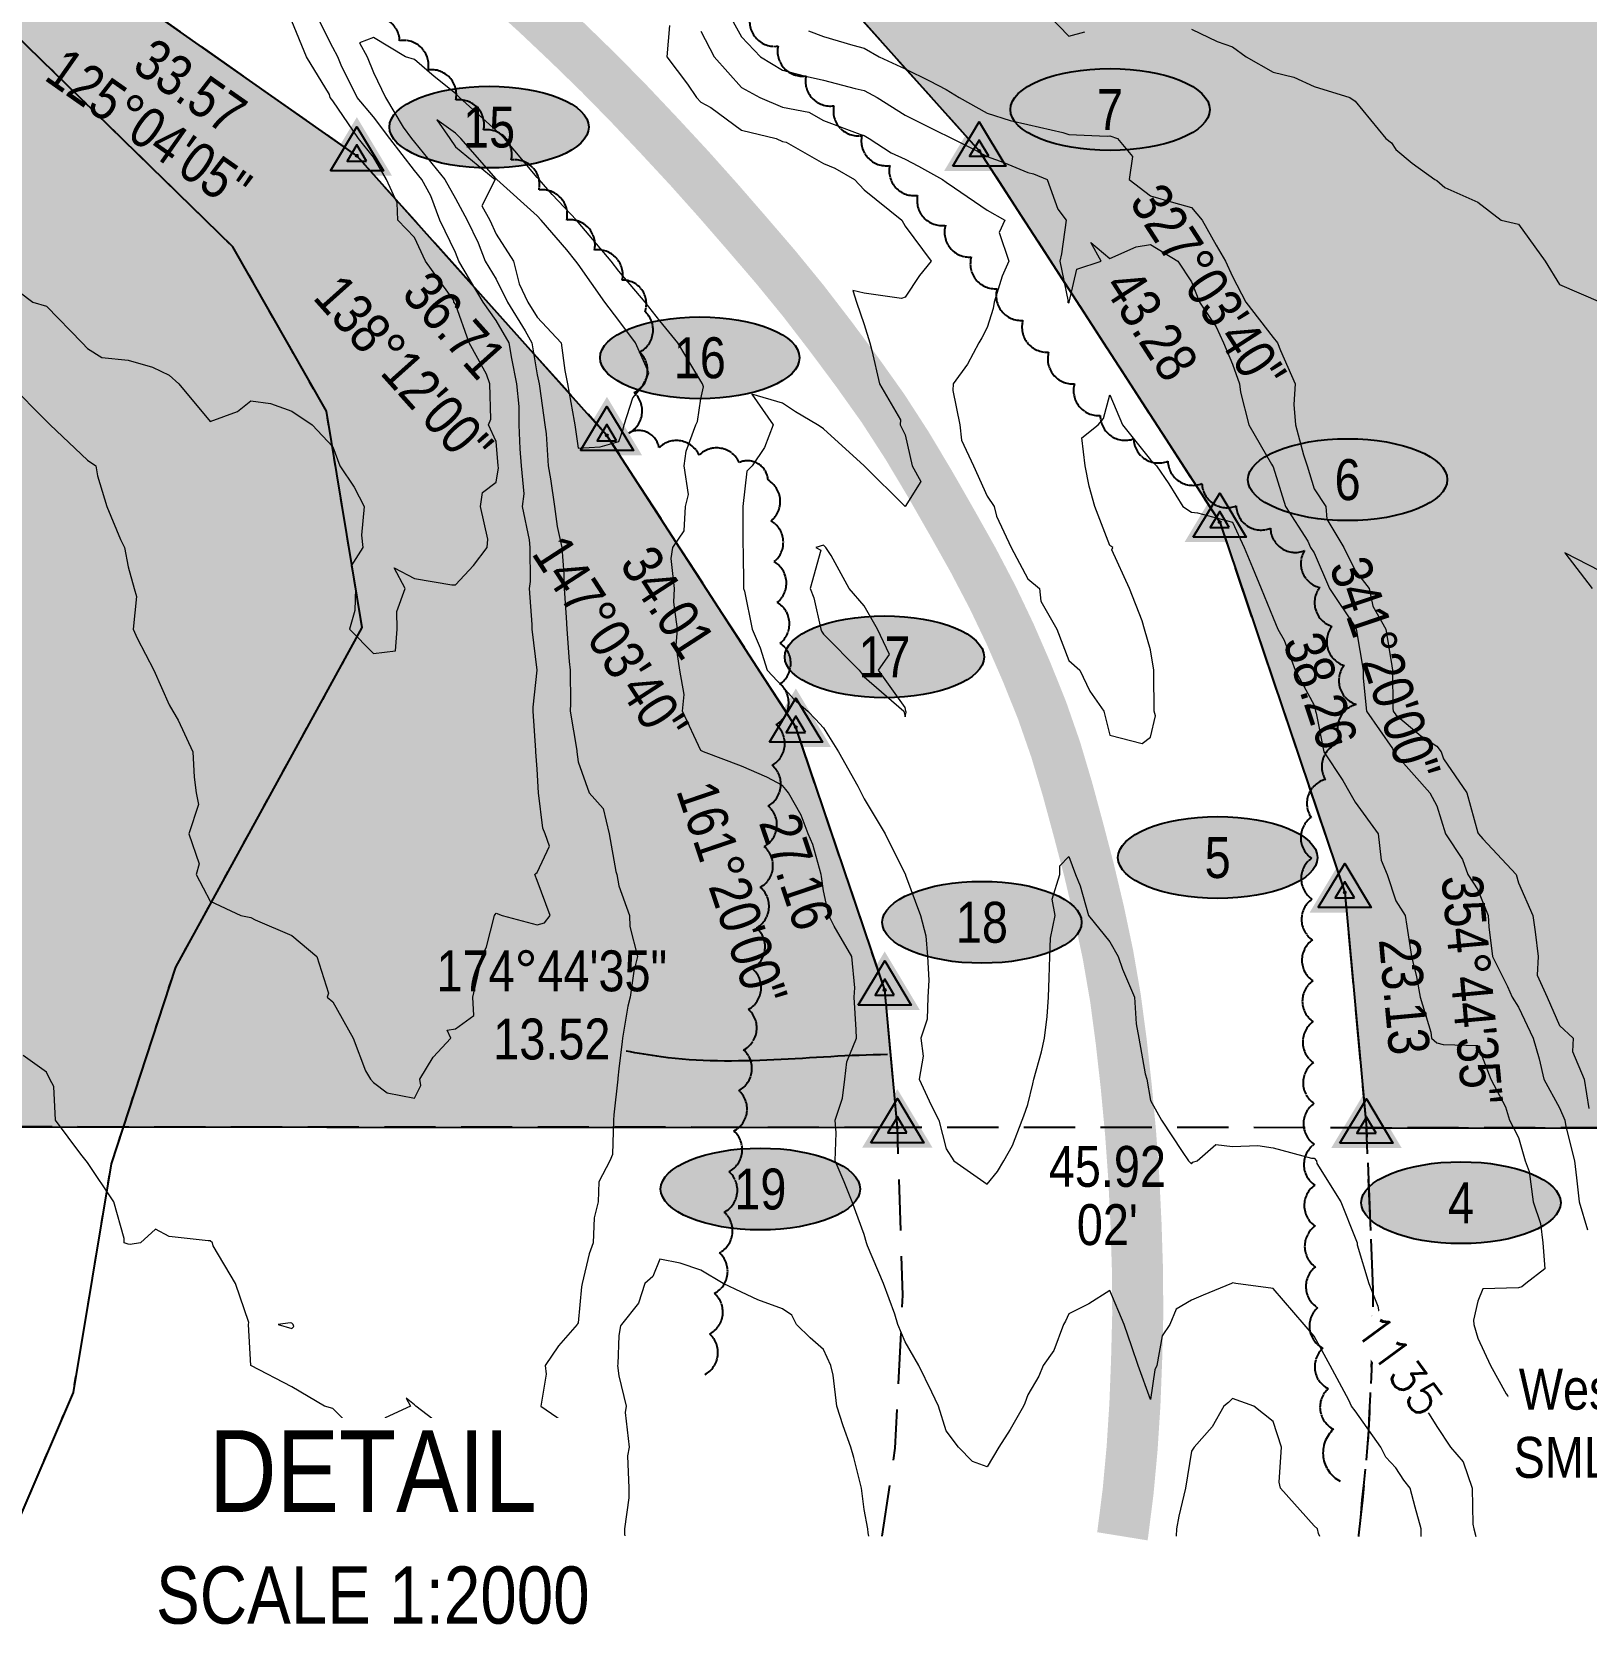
# Model space of a CAD drawing. Extents: x 496916 to 500864, y 5902350 to 5905308.
# Drawn here: x 499465.7 to 499846, y 5902419.3 to 5902811.5 of the extents above; entities that cross this region are included whole.
import ezdxf
from ezdxf.enums import TextEntityAlignment as Align

# ---------------------------------------------------------------- set-up
doc = ezdxf.new("R2010")
doc.units = 0
doc.header["$LTSCALE"] = 5
for name, pattern in [('0', [1, 1, 0]), ('foc-ACCESSROAD', [3.75, 2.5, -1.25]), ('foc-WHEELTRACKS', [2, 0.4, -1.6])]:
    doc.linetypes.add(name, pattern=pattern)
doc.layers.get('Defpoints').update_dxf_attribs({"color": 9})
for name, color, linetype in [('AS-ROADS', 254, 'Continuous'), ('C-WS', 13, 'foc-ACCESSROAD'), ('DETAIL-T', 7, 'Continuous'), ('F-AR', 190, 'foc-ACCESSROAD'), ('F-WS', 190, 'foc-ACCESSROAD'), ('L-BD1', 253, 'Continuous'), ('L-MON', 1, 'Continuous'), ('P-ELEVATION', 7, 'Continuous'), ('P-PROPOSED', 10, 'Continuous'), ('P-PROPOSED-H', 21, 'Continuous'), ('P-STATION', 7, 'Continuous'), ('T-BUSH', 110, '0'), ('T-WATER-P3', 160, 'foc-WHEELTRACKS')]:
    doc.layers.add(name, color=color, linetype=linetype)
doc.layers.add('C-TOPO-MAJR', color=7, linetype='Continuous', lineweight=15, true_color=0xd3aa5f)
doc.layers.add('C-TOPO-MINR', color=7, linetype='Continuous', lineweight=13, true_color=0xe9d5af)
doc.layers.add('C-TOPO-MAJR-TEXT', color=7, linetype='Continuous', true_color=0x644b1b)
doc.layers.add('F-WS-T', color=190, linetype='Continuous', lineweight=9)
doc.styles.add('80CG', font='ARIALN.TTF', dxfattribs={"height": 10})
doc.styles.add('80L', font='ARIALN.TTF', dxfattribs={"height": 10})
doc.styles.add('foc-LtypeFont', font='ARIALN.TTF', dxfattribs={"height": 7.35})
doc.linetypes.add('foc-TOPO-flowdirection-NOLINE', pattern='A,0,[">",foc-LtypeFont,S=0.3,R=0,X=0,Y=-0.945],-20,[">",foc-LtypeFont,S=0.3,R=0,X=0,Y=-0.945],0', length=20)
doc.dimstyles.new('Compass 5 000', dxfattribs={"dimscale": 5, "dimtxt": 9, "dimasz": 2, "dimexe": 0.2, "dimexo": 0.0625, "dimgap": 0.5, "dimtad": 0, "dimtih": 1, "dimtoh": 1, "dimzin": 0, "dimdsep": 46, "dimtxsty": '80CG', "dimcen": 0.1, "dimse1": 1, "dimse2": 1, "dimclrd": 256, "dimclrt": 256, "dimaunit": 1, "dimadec": 4, "dimazin": 0, "dimtfac": 0.06, "dimtofl": 0, "dimtmove": 0, "dimatfit": 1, "dimfxl": 0.2, "dimtolj": 1, "dimtzin": 0, "dimlwd": -1, "dimarcsym": 0})

# ---------------------------------------------------------------- blocks, each defined once
blk = doc.blocks.new('TRIA')
blk.add_hatch(color=255).paths.add_polyline_path([(-0.041, 1.521), (-1.475, -0.867), (1.392, -0.867)])
blk = doc.blocks.new('Hybrid_EC')
at = {"color": 251}
for points in [[(-1.296, -0.74), (0, 1.42), (1.296, -0.74)], [(0.471, -0.26), (0, 0.526), (-0.471, -0.26)]]:
    blk.add_lwpolyline(points, close=True, dxfattribs=at)
at = {"layer": 'Defpoints'}
blk.add_circle((0, 0), 0.05, dxfattribs=at)
at = {"xscale": 1.2, "yscale": 1.2, "zscale": 1.2}
blk.add_blockref('TRIA', (0.05, 0.061), dxfattribs=at)
blk = doc.blocks.new('Hybrd Num')
at = {"layer": 'P-ELEVATION'}
h = blk.add_hatch(color=111, dxfattribs=at)
h.dxf.hatch_style = 1
edge = h.paths.add_edge_path()
edge.add_ellipse((0, 0), major_axis=(-24.38, 0), ratio=0.410256, start_angle=0, end_angle=360)
at = {"layer": 'P-ELEVATION', "color": 7, "flags": 128}
blk.add_lwpolyline([(0, 0, 12.5, 0, 0), (-12.42, -6.43, 0, 0, 0)], format="xyseb", dxfattribs=at)
at = {"layer": 'P-ELEVATION', "color": 7}
blk.add_ellipse((0, 0), major_axis=(-24.38, 0), ratio=0.410256, dxfattribs=at)
at = {"color": 0, "style": '80L'}
blk.add_attdef('NUMBER', text='', height=10, dxfattribs=at).set_placement((0, 0), align=Align.MIDDLE_CENTER)
at = {"style": '80L', "flags": 1}
blk.add_attdef('ID', text='', height=10, dxfattribs=at).set_placement((-0.56, -3.99), align=Align.MIDDLE_CENTER)

msp = doc.modelspace()

# ---------------------------------------------------------------- hatches: boundary and pattern name
at = {"layer": 'P-PROPOSED-H'}
h = msp.add_hatch(color=256, dxfattribs=at)
h.dxf.hatch_style = 1
h.paths.add_polyline_path([(499792.064, 5902543.563), (499983.42, 5902543.448), (499983.705, 5903305.009), (498979.421, 5903305.616), (498979.418, 5903177.281), (499077.803, 5903120.657), (499532.076, 5902930.048), (499621.565, 5902867.228), (499697.372, 5902782.442), (499756.172, 5902691.687), (499786.768, 5902601.121)])
h.paths.add_polyline_path([(498979.416, 5903045.479), (498979.406, 5902544.055), (499677.34, 5902543.633), (499674.244, 5902577.282), (499652.523, 5902641.575), (499606.313, 5902712.899), (499545.169, 5902781.285), (499476.521, 5902829.474), (499027.014, 5903018.084)])

# ---------------------------------------------------------------- linework, layer by layer
at = {"layer": 'AS-ROADS', "const_width": 12.493, "flags": 128}
msp.add_lwpolyline([(499732.369, 5902443.694), (499732.468, 5902444.306), (499733.773, 5902454.611), (499734.748, 5902465.151), (499735.433, 5902475.869), (499735.853, 5902486.771), (499736.131, 5902497.774), (499736.063, 5902508.871), (499735.711, 5902520.026), (499735.168, 5902531.241), (499734.371, 5902542.431), (499733.331, 5902553.564), (499732.106, 5902564.564), (499730.678, 5902575.339), (499728.853, 5902585.906), (499726.663, 5902596.301), (499724.231, 5902606.534), (499721.621, 5902616.509), (499718.961, 5902626.339), (499716.071, 5902636.054), (499712.726, 5902645.671), (499708.946, 5902655.069), (499704.951, 5902664.264), (499700.656, 5902673.284), (499695.888, 5902682.391), (499690.721, 5902691.601), (499685.348, 5902700.986), (499679.766, 5902710.339), (499673.838, 5902719.511), (499667.476, 5902728.454), (499660.978, 5902737.189), (499654.386, 5902745.756), (499647.583, 5902754.071), (499640.608, 5902762.196), (499633.608, 5902770.249), (499626.493, 5902778.211), (499619.213, 5902786.061), (499611.896, 5902793.804), (499604.536, 5902801.316), (499596.943, 5902808.706), (499589.126, 5902816.101), (499580.998, 5902823.451)], dxfattribs=at)
at = {"layer": 'C-TOPO-MAJR', "linetype": 'Continuous', "lineweight": 15, "elevation": 2837.5, "flags": 128}
for points in [[(499460.249, 5902725.49), (499469.268, 5902716.382), (499470.142, 5902715.49), (499479.268, 5902706.868), (499481.325, 5902705.49), (499481.729, 5902703.029), (499484.043, 5902695.49), (499487.349, 5902687.409), (499488.326, 5902685.49), (499489.268, 5902680.737), (499490.737, 5902675.49), (499491.271, 5902673.487), (499490.471, 5902665.49), (499491.416, 5902663.342), (499495.479, 5902655.49), (499499.268, 5902647.04), (499500.163, 5902645.49), (499501.505, 5902643.253), (499505.031, 5902635.49), (499505.4, 5902629.358), (499505.842, 5902625.49), (499506.412, 5902622.634), (499504.108, 5902615.49), (499506.587, 5902608.171), (499505.836, 5902605.49), (499509.268, 5902599.027), (499516.787, 5902595.49), (499519.268, 5902595.006), (499520.313, 5902594.445), (499529.268, 5902590.643), (499535.342, 5902585.49), (499538.223, 5902576.535), (499537.944, 5902575.49), (499539.268, 5902574.389), (499544.273, 5902565.49), (499547.271, 5902557.487), (499548.469, 5902555.49), (499549.268, 5902554.657), (499552.593, 5902552.165), (499559.268, 5902550.836), (499560.821, 5902553.938), (499560.562, 5902555.49), (499563.863, 5902560.895), (499568.155, 5902565.49), (499567.266, 5902567.493), (499569.268, 5902567.765), (499573.738, 5902571.02), (499573.517, 5902575.49), (499574.573, 5902580.185), (499575.767, 5902585.49), (499576.893, 5902587.865), (499578.839, 5902595.49), (499579.003, 5902595.755), (499579.268, 5902596.066), (499580.706, 5902595.49), (499589.268, 5902593.184), (499591.085, 5902593.673), (499592.425, 5902595.49), (499589.268, 5902604.052), (499588.693, 5902605.49), (499588.958, 5902605.8), (499589.268, 5902606.02), (499592.318, 5902612.441), (499591.256, 5902615.49), (499590.647, 5902616.869), (499589.569, 5902625.49), (499589.268, 5902631.317), (499588.9, 5902635.49), (499588.951, 5902635.807), (499588.268, 5902645.49), (499588.291, 5902646.467), (499589.268, 5902655.49), (499588.023, 5902665.49), (499588.068, 5902666.691), (499587.349, 5902675.49), (499587.618, 5902677.14), (499587.531, 5902685.49), (499587.416, 5902687.343), (499585.663, 5902695.49), (499586.12, 5902698.638), (499585.446, 5902705.49), (499585.124, 5902709.635), (499584.86, 5902715.49), (499584.829, 5902719.929), (499584.257, 5902725.49), (499583.028, 5902731.73), (499582.415, 5902735.49), (499579.268, 5902740.997), (499576.091, 5902745.49), (499571.444, 5902753.315), (499570.09, 5902755.49), (499569.268, 5902757.637), (499565.481, 5902765.49), (499563.298, 5902771.46), (499561.043, 5902775.49), (499559.268, 5902777.672), (499553.208, 5902785.49), (499549.268, 5902790.792), (499545.223, 5902795.49), (499541.316, 5902803.442), (499540.482, 5902805.49), (499539.268, 5902807.724), (499535.405, 5902815.49)], [(499621.63, 5902813.128), (499620.936, 5902805.49), (499626.005, 5902798.753), (499628.262, 5902795.49), (499629.268, 5902794.348), (499631.691, 5902793.068), (499639.268, 5902787.557), (499647.747, 5902785.49), (499649.268, 5902784.761), (499650.174, 5902784.584), (499659.268, 5902779.354), (499662.047, 5902778.269), (499666.897, 5902775.49), (499669.268, 5902772.923), (499678.474, 5902765.49), (499679.268, 5902764.092), (499685.592, 5902755.49), (499682.764, 5902751.994), (499679.268, 5902746.711), (499678.388, 5902746.37), (499669.268, 5902747.642), (499666.435, 5902748.323), (499667.337, 5902745.49), (499669.268, 5902740.008), (499670.577, 5902735.49), (499671.087, 5902733.671), (499672.97, 5902725.49), (499678.083, 5902716.675), (499678.024, 5902715.49), (499679.268, 5902713.002), (499680.936, 5902705.49), (499683.118, 5902701.64), (499679.268, 5902695.49), (499669.268, 5902705.49), (499659.268, 5902714.528), (499658.686, 5902714.908), (499657.838, 5902715.49), (499652.426, 5902718.648), (499649.268, 5902720.753), (499641.77, 5902722.988), (499646.978, 5902715.49), (499644.818, 5902709.94), (499641.838, 5902705.49), (499640.571, 5902704.187), (499639.58, 5902695.49), (499639.529, 5902695.229), (499639.529, 5902685.49), (499639.628, 5902685.13), (499639.743, 5902675.49), (499639.96, 5902674.798), (499641.872, 5902665.49), (499643.794, 5902660.964), (499645.467, 5902655.49), (499649.268, 5902651.491), (499652.096, 5902648.318), (499655.429, 5902645.49), (499657.287, 5902643.509), (499659.268, 5902641.395), (499662.915, 5902635.49), (499667.647, 5902627.111), (499668.523, 5902625.49), (499669.268, 5902624.045), (499674.34, 5902615.49), (499679.268, 5902605.634), (499679.34, 5902605.49), (499679.377, 5902605.381), (499682.994, 5902595.49), (499684.269, 5902590.489), (499684.693, 5902585.49), (499685.035, 5902579.723), (499684.793, 5902575.49), (499684.64, 5902570.119), (499683.096, 5902565.49), (499683.636, 5902561.122), (499682.715, 5902555.49), (499685.636, 5902549.122), (499687.478, 5902545.49), (499689.268, 5902538.435), (499691.193, 5902535.49), (499699.268, 5902529.818), (499701.828, 5902532.93), (499703.385, 5902535.49), (499705.47, 5902539.289), (499707.86, 5902545.49), (499708.265, 5902546.493), (499709.268, 5902549.307), (499710.439, 5902554.319), (499710.745, 5902555.49), (499712.57, 5902562.188), (499713.332, 5902565.49), (499713.972, 5902570.786), (499714.318, 5902575.49), (499714.47, 5902580.288), (499714.636, 5902585.49), (499714.777, 5902589.981), (499715.933, 5902595.49), (499715.236, 5902599.522), (499717.108, 5902605.49), (499717.108, 5902607.651), (499719.268, 5902609.898), (499720.937, 5902605.49), (499722.022, 5902602.737), (499724.091, 5902595.49), (499729.268, 5902589.05), (499731.322, 5902585.49), (499732.41, 5902582.348), (499735.338, 5902575.49), (499735.775, 5902568.983), (499736.426, 5902565.49), (499737.96, 5902556.798), (499738.352, 5902555.49), (499739.268, 5902550.258), (499741.903, 5902545.49), (499746.968, 5902537.791), (499748.556, 5902535.49), (499749.268, 5902534.778), (499749.57, 5902535.188), (499750.627, 5902535.49), (499755.223, 5902539.536), (499759.268, 5902539.012), (499765.513, 5902539.245), (499769.268, 5902538.676), (499778.639, 5902536.12), (499779.268, 5902536.147), (499779.808, 5902535.49), (499779.911, 5902534.847), (499785.805, 5902525.49), (499789.268, 5902516.693), (499789.769, 5902515.49), (499789.786, 5902514.972), (499792.642, 5902505.49), (499794.813, 5902499.945), (499795.669, 5902495.49), (499799.268, 5902487.865), (499800.155, 5902485.49), (499801.725, 5902483.033), (499806.175, 5902475.49), (499809.268, 5902470.548), (499812.628, 5902465.49), (499815.689, 5902461.911), (499817.935, 5902455.49), (499818.082, 5902446.676), (499818.287, 5902445.49), (499818.814, 5902443.641)]]:
    msp.add_lwpolyline(points, dxfattribs=at)
at = {"layer": 'C-TOPO-MINR', "linetype": 'Continuous', "lineweight": 13, "flags": 128}
for points, elevation in [([(499459.268, 5902750.494), (499465.942, 5902745.49), (499469.268, 5902744.482), (499477.965, 5902735.49), (499479.268, 5902734.112), (499482.796, 5902731.962), (499489.268, 5902731.281), (499495.189, 5902729.569), (499499.268, 5902727.651), (499501.663, 5902725.49), (499509.268, 5902716.285), (499515.997, 5902718.761), (499519.268, 5902721.353), (499524.067, 5902720.692), (499529.268, 5902718.824), (499534.268, 5902715.49), (499539.268, 5902710.077), (499540.99, 5902705.49), (499544.515, 5902700.243), (499546.947, 5902695.49), (499546.294, 5902688.464), (499546.63, 5902685.49), (499543.752, 5902681.006), (499544.826, 5902675.49), (499544.675, 5902670.083), (499543.407, 5902665.49), (499549.268, 5902659.56), (499554.58, 5902660.179), (499555.062, 5902665.49), (499554.913, 5902669.846), (499557.008, 5902675.49), (499554.263, 5902680.496), (499559.268, 5902677.906), (499568.429, 5902676.329), (499569.268, 5902676.385), (499573.676, 5902681.083), (499577, 5902685.49), (499577.231, 5902687.527), (499575.372, 5902695.49), (499575.858, 5902698.9), (499579.268, 5902701.491), (499579.775, 5902704.983), (499579.725, 5902705.49), (499579.268, 5902711.37), (499577.4, 5902715.49), (499577.908, 5902716.85), (499577.664, 5902725.49), (499576.907, 5902727.851), (499572.621, 5902735.49), (499569.268, 5902744.969), (499568.843, 5902745.49), (499568.908, 5902745.85), (499561.977, 5902755.49), (499559.268, 5902761.317), (499555.153, 5902765.49), (499555.033, 5902769.725), (499552.427, 5902775.49), (499549.268, 5902780.937), (499545.601, 5902785.49), (499539.268, 5902794.683), (499538.638, 5902795.49), (499538.474, 5902796.285), (499532.848, 5902805.49), (499529.268, 5902814.147)], 2835), ([(499636.375, 5902815.49), (499639.268, 5902810.332), (499643.903, 5902805.49), (499649.268, 5902802.182), (499654.566, 5902800.788), (499659.268, 5902799.725), (499667.051, 5902797.708), (499669.268, 5902797.228), (499672.373, 5902795.49), (499679.268, 5902791.181), (499687.887, 5902786.871), (499689.268, 5902786.212), (499690.711, 5902785.49), (499696.424, 5902782.646), (499699.268, 5902781.133), (499703.369, 5902779.591), (499709.268, 5902777.142), (499710.609, 5902776.831), (499713.998, 5902775.49), (499716.56, 5902768.198), (499718.646, 5902765.49), (499717.504, 5902757.255), (499717.103, 5902755.49), (499719.139, 5902745.619), (499718.92, 5902745.49), (499719.268, 5902745.298), (499719.352, 5902745.406), (499719.383, 5902745.49), (499721.239, 5902753.519), (499727.19, 5902755.49), (499724.681, 5902760.077), (499729.268, 5902756.123), (499735.736, 5902759.023), (499739.268, 5902759.592), (499745.911, 5902755.49), (499749.268, 5902750.435), (499751.241, 5902745.49), (499755.296, 5902739.462), (499757.137, 5902735.49), (499759.268, 5902730.313), (499760.999, 5902725.49), (499761.299, 5902723.459), (499763.314, 5902715.49), (499768.869, 5902705.889), (499769.076, 5902705.49), (499769.268, 5902705.172), (499772.281, 5902695.49), (499777.694, 5902687.064), (499778.405, 5902685.49), (499779.268, 5902684.141), (499783.014, 5902675.49), (499789.268, 5902666.061), (499789.585, 5902665.49), (499789.647, 5902665.112), (499791.223, 5902655.49), (499791.251, 5902653.507), (499792.107, 5902645.49), (499798.429, 5902636.329), (499798.66, 5902635.49), (499799.268, 5902634.878), (499807.584, 5902625.49), (499809.268, 5902622.296), (499811.37, 5902615.49), (499815.554, 5902609.204), (499816.846, 5902605.49), (499819.268, 5902601.74), (499821.788, 5902595.49), (499822.022, 5902592.736), (499822.912, 5902585.49), (499826.583, 5902578.175), (499827.676, 5902575.49), (499829.268, 5902573.107), (499832.84, 5902565.49), (499834.335, 5902560.424), (499835.459, 5902555.49), (499839.268, 5902548.447), (499840.608, 5902545.49), (499840.83, 5902543.928), (499842.902, 5902535.49), (499843.399, 5902531.359), (499844.105, 5902525.49), (499846.137, 5902518.621)], 2832.5), ([(499714.454, 5902815.49), (499719.268, 5902810.49), (499723.205, 5902811.553)], 2827.5), ([(499805.469, 5902443.649), (499805.469, 5902445.49), (499803.943, 5902450.815), (499802.741, 5902455.49), (499801.222, 5902457.444), (499799.268, 5902460.442), (499796.781, 5902463.003), (499795.546, 5902465.49), (499789.268, 5902474.357), (499788.41, 5902475.49), (499787.763, 5902476.995), (499783.168, 5902485.49), (499779.268, 5902492.618), (499776.841, 5902495.49), (499769.268, 5902504.256), (499760.108, 5902505.49), (499759.268, 5902505.638), (499759.188, 5902505.57), (499759.039, 5902505.49), (499752.134, 5902502.624), (499749.268, 5902501.395), (499745.555, 5902499.204), (499743.968, 5902495.49), (499742.074, 5902492.685), (499740.774, 5902485.49), (499740.341, 5902484.418), (499739.268, 5902477.159), (499736.257, 5902485.49), (499734.723, 5902490.035), (499732.798, 5902495.49), (499729.268, 5902503.828), (499724.183, 5902500.576), (499719.268, 5902498.057), (499718.427, 5902496.331), (499717.985, 5902495.49), (499715.623, 5902489.135), (499712.976, 5902485.49), (499711.909, 5902482.849), (499709.268, 5902478.305), (499708.505, 5902476.253), (499708.17, 5902475.49), (499704.927, 5902469.831), (499702.178, 5902465.49), (499699.268, 5902460.703), (499695.733, 5902461.955), (499692.302, 5902465.49), (499689.268, 5902469.495), (499687.441, 5902475.49), (499685.783, 5902478.975), (499682.564, 5902485.49), (499679.268, 5902491.206), (499677.489, 5902495.49), (499676.708, 5902498.051), (499673.96, 5902505.49), (499670.069, 5902514.689), (499669.83, 5902515.49), (499669.268, 5902517.494), (499666.269, 5902525.49), (499664.374, 5902530.384), (499662.144, 5902535.49), (499662.381, 5902542.377), (499662.098, 5902545.49), (499663.89, 5902550.868), (499664.527, 5902555.49), (499665.005, 5902559.753), (499667.314, 5902565.49), (499667.248, 5902567.51), (499666.823, 5902575.49), (499666.947, 5902577.811), (499666.178, 5902585.49), (499661.881, 5902592.877), (499660.604, 5902595.49), (499659.268, 5902601.496), (499658.783, 5902605.006), (499658.728, 5902605.49), (499656.637, 5902612.859), (499655.538, 5902615.49), (499653.809, 5902620.032), (499650.709, 5902625.49), (499650.097, 5902626.319), (499649.268, 5902627.318), (499645.403, 5902629.356), (499639.268, 5902631.986), (499629.963, 5902635.49), (499629.268, 5902635.844), (499624.798, 5902645.49), (499625.225, 5902649.533), (499624.178, 5902655.49), (499623.268, 5902661.49), (499623.577, 5902665.49), (499622.663, 5902672.095), (499622.821, 5902675.49), (499622.005, 5902682.753), (499622.478, 5902685.49), (499625.195, 5902689.563), (499625.52, 5902695.49), (499626.306, 5902698.452), (499625.207, 5902705.49), (499625.691, 5902709.067), (499628.074, 5902715.49), (499628.464, 5902716.295), (499629.268, 5902721.818), (499629.957, 5902724.802), (499629.707, 5902725.49), (499629.268, 5902726.174), (499623.65, 5902735.49), (499619.268, 5902740.883), (499615.658, 5902745.49), (499609.268, 5902753.055), (499607.343, 5902755.49), (499599.268, 5902765.012), (499598.856, 5902765.49), (499592.96, 5902771.798), (499589.73, 5902775.49), (499589.268, 5902775.992), (499581.305, 5902785.49), (499579.268, 5902787.423), (499570.282, 5902795.49), (499569.268, 5902796.504), (499564.101, 5902800.658), (499559.268, 5902804.821), (499557.096, 5902805.49), (499549.268, 5902810.228), (499545.849, 5902808.909), (499547.707, 5902805.49), (499549.268, 5902801.659), (499552.206, 5902795.49), (499556.516, 5902788.242), (499558.561, 5902785.49), (499559.268, 5902784.578), (499566.661, 5902775.49), (499569.268, 5902770.831), (499572.184, 5902765.49), (499574.809, 5902759.949), (499576.517, 5902755.49), (499579.268, 5902751.068), (499581.973, 5902745.49), (499586.299, 5902738.46), (499587.996, 5902735.49), (499589.268, 5902727.681), (499589.713, 5902725.49), (499589.814, 5902724.944), (499591.145, 5902715.49), (499591.445, 5902713.314), (499591.919, 5902705.49), (499592.51, 5902702.249), (499593.482, 5902695.49), (499594.17, 5902690.588), (499595.31, 5902685.49), (499595.803, 5902678.955), (499595.837, 5902675.49), (499596.365, 5902668.393), (499596.555, 5902665.49), (499597.12, 5902657.638), (499597.306, 5902655.49), (499597.438, 5902647.32), (499597.33, 5902645.49), (499598.935, 5902635.823), (499598.951, 5902635.49), (499599.268, 5902633.06), (499602.014, 5902625.49), (499605.408, 5902621.63), (499606.875, 5902615.49), (499608.478, 5902606.28), (499608.759, 5902605.49), (499609.268, 5902602.761), (499611.82, 5902595.49), (499611.933, 5902592.825), (499613.813, 5902585.49), (499612.862, 5902581.896), (499612.008, 5902575.49), (499611.444, 5902573.315), (499610.095, 5902565.49), (499610.052, 5902564.706), (499609.268, 5902558.004), (499609.021, 5902555.737), (499609.018, 5902555.49), (499608.039, 5902546.72), (499607.942, 5902545.49), (499607.688, 5902537.07), (499607.017, 5902535.49), (499604.377, 5902530.381), (499604.152, 5902525.49), (499603.184, 5902521.574), (499602.981, 5902515.49), (499602.004, 5902512.754), (499600.228, 5902505.49), (499600.085, 5902504.673), (499599.268, 5902495.928), (499599.085, 5902495.673), (499599.022, 5902495.49), (499594.46, 5902490.298), (499591.219, 5902485.49), (499591.457, 5902483.301), (499590.122, 5902475.49), (499599.268, 5902469.213), (499600.108, 5902465.49), (499600.143, 5902464.616), (499599.367, 5902455.49), (499599.356, 5902455.402), (499599.268, 5902452.191), (499596.902, 5902447.856), (499589.268, 5902451.011), (499584.934, 5902455.49), (499581.154, 5902463.604), (499589.268, 5902464.149), (499594.306, 5902460.452), (499590.227, 5902465.49), (499589.268, 5902469.515), (499587.83, 5902466.928), (499579.268, 5902467.502), (499578.294, 5902466.465), (499569.268, 5902468.125), (499559.615, 5902475.49), (499559.268, 5902475.805), (499557.256, 5902477.502), (499558.259, 5902475.49), (499552.073, 5902472.685), (499550.062, 5902465.49), (499550.592, 5902464.166), (499549.268, 5902464.389), (499548.701, 5902465.49), (499539.268, 5902474.924), (499537.286, 5902475.49), (499529.268, 5902480.212), (499519.268, 5902485.49), (499518.648, 5902495.49), (499518.784, 5902495.974), (499515.46, 5902505.49), (499510.043, 5902514.716), (499509.897, 5902515.49), (499509.268, 5902515.981), (499508.788, 5902515.97), (499499.268, 5902516.984), (499495.925, 5902518.833), (499492.256, 5902515.49), (499489.735, 5902515.023), (499489.268, 5902515.107), (499488.271, 5902515.49), (499488.236, 5902516.522), (499485.772, 5902525.49), (499479.268, 5902535.128), (499478.931, 5902535.49), (499477.635, 5902537.123), (499471.446, 5902545.49), (499471.099, 5902553.659), (499470.09, 5902555.49), (499469.268, 5902557.167), (499463.529, 5902561.229)], 2840), ([(499629.268, 5902811.741), (499632.551, 5902805.49), (499639.268, 5902797.991), (499643.73, 5902795.49), (499649.268, 5902793.19), (499655.695, 5902791.918), (499659.268, 5902789.931), (499668.2, 5902786.558), (499669.268, 5902786.215), (499670.464, 5902785.49), (499675.798, 5902782.02), (499679.268, 5902780.405), (499682.544, 5902778.767), (499688.389, 5902775.49), (499689.268, 5902774.808), (499691.341, 5902773.418), (499699.268, 5902767.977), (499703.645, 5902765.49), (499702.269, 5902762.489), (499704.624, 5902755.49), (499702.937, 5902751.821), (499701.006, 5902745.49), (499700.804, 5902743.954), (499699.268, 5902739.277), (499697.986, 5902736.772), (499697.3, 5902735.49), (499694.473, 5902730.285), (499691.024, 5902725.49), (499690.883, 5902723.876), (499692.602, 5902715.49), (499693.01, 5902711.748), (499695.948, 5902705.49), (499699.268, 5902698.055), (499701.043, 5902695.49), (499701.594, 5902693.165), (499705.194, 5902685.49), (499709.268, 5902677.816), (499712.072, 5902675.49), (499712.427, 5902672.331), (499716.38, 5902665.49), (499719.268, 5902657.846), (499721.973, 5902655.49), (499724.401, 5902650.357), (499727.872, 5902645.49), (499729.268, 5902639.555), (499737.181, 5902637.577), (499739.268, 5902639.071), (499740.465, 5902644.294), (499740.139, 5902645.49), (499740.052, 5902654.706), (499740.037, 5902655.49), (499739.268, 5902660.481), (499737.782, 5902665.49), (499737.21, 5902667.548), (499734.108, 5902675.49), (499729.835, 5902684.924), (499730.062, 5902685.49), (499729.268, 5902685.963), (499725.598, 5902695.49), (499724.266, 5902700.492), (499723.306, 5902705.49), (499722.484, 5902712.274), (499726.443, 5902715.49), (499727.759, 5902716.999), (499729.268, 5902722.828), (499732.415, 5902715.49), (499739.268, 5902706.928), (499740.706, 5902705.49), (499743.743, 5902701.016), (499747.194, 5902695.49), (499749.268, 5902694.145), (499750.776, 5902693.982), (499759.268, 5902691.714), (499762.127, 5902685.49), (499764.182, 5902680.576), (499766.28, 5902675.49), (499769.268, 5902668.244), (499770.404, 5902665.49), (499771.954, 5902662.804), (499774.653, 5902655.49), (499779.268, 5902646.92), (499779.611, 5902645.49), (499779.764, 5902644.995), (499781.649, 5902635.49), (499786.245, 5902628.514), (499787.968, 5902625.49), (499789.268, 5902623.249), (499794.896, 5902615.49), (499795.698, 5902609.06), (499797.113, 5902605.49), (499799.268, 5902599.082), (499801.528, 5902595.49), (499801.91, 5902592.848), (499803.079, 5902585.49), (499804.271, 5902580.487), (499805.202, 5902575.49), (499807.809, 5902566.95), (499807.995, 5902565.49), (499809.268, 5902564.34), (499810.842, 5902563.916), (499819.268, 5902563.698), (499822.469, 5902555.49), (499826.08, 5902548.679), (499827.031, 5902545.49), (499829.268, 5902541.209), (499830.87, 5902535.49), (499831.868, 5902532.89), (499832.865, 5902525.49), (499834.604, 5902520.155), (499835.212, 5902515.49), (499835.677, 5902509.081), (499831.056, 5902505.49), (499830.063, 5902504.696), (499829.268, 5902504.425), (499820.52, 5902504.238), (499819.268, 5902501.198), (499818.23, 5902496.529), (499818.338, 5902495.49), (499819.268, 5902492.161), (499822.41, 5902485.49), (499826.231, 5902478.527), (499828.525, 5902475.49), (499829.268, 5902473.826), (499836.879, 5902465.49), (499839.268, 5902462.16), (499842.811, 5902461.947), (499849.268, 5902460.623)], 2835), ([(499655.622, 5902811.844), (499659.268, 5902810.464), (499666.476, 5902808.282), (499669.268, 5902807.548), (499672.869, 5902805.49), (499679.268, 5902802.5), (499685.193, 5902799.565), (499689.268, 5902797.49), (499692.457, 5902795.49), (499699.268, 5902791.715), (499704.896, 5902789.863), (499709.268, 5902788.951), (499717.786, 5902786.973), (499719.268, 5902786.491), (499728.659, 5902786.099), (499729.268, 5902786.118), (499731.187, 5902785.49), (499734.866, 5902781.088), (499734.045, 5902775.49), (499739.268, 5902771.471), (499744.883, 5902769.875), (499749.268, 5902768.644), (499751.925, 5902765.49), (499755.307, 5902759.451), (499757.568, 5902755.49), (499759.268, 5902751.774), (499762.571, 5902745.49), (499769.268, 5902736.868), (499770.268, 5902735.49), (499771.066, 5902733.692), (499774.622, 5902725.49), (499774.31, 5902720.448), (499774.744, 5902715.49), (499776.653, 5902708.105), (499777.557, 5902705.49), (499779.268, 5902699.824), (499782.157, 5902695.49), (499782.364, 5902692.394), (499786.55, 5902685.49), (499789.268, 5902679.879), (499792.686, 5902675.49), (499793.657, 5902671.102), (499796.769, 5902665.49), (499798.237, 5902656.521), (499798.406, 5902655.49), (499798.539, 5902646.219), (499798.617, 5902645.49), (499799.268, 5902644.547), (499805.362, 5902639.396), (499809.268, 5902636.883), (499810.302, 5902635.49), (499810.919, 5902633.839), (499816.568, 5902625.49), (499819.268, 5902615.733), (499819.442, 5902615.49), (499820.528, 5902614.231), (499828.647, 5902605.49), (499829.268, 5902603.521), (499832.765, 5902595.49), (499833.283, 5902591.476), (499834.086, 5902585.49), (499833.835, 5902580.923), (499836.216, 5902575.49), (499839.268, 5902568.629), (499842.576, 5902565.49), (499842.478, 5902562.281), (499845.295, 5902555.49), (499846.456, 5902548.302)], 2830), ([(499749.268, 5902812.25), (499755.576, 5902809.182), (499759.268, 5902807.911), (499762.611, 5902805.49), (499769.268, 5902801.711), (499774.263, 5902800.496), (499779.268, 5902798.237), (499788.028, 5902795.49), (499789.268, 5902794.628), (499796.773, 5902785.49), (499798.225, 5902784.447), (499799.268, 5902782.802), (499803.229, 5902779.451), (499808.779, 5902775.49), (499809.268, 5902775.219), (499811.219, 5902773.539), (499819.268, 5902769.965), (499825.007, 5902765.49), (499829.268, 5902764.584), (499835.791, 5902755.49), (499839.268, 5902749.782), (499849.268, 5902745.49)], 2827.5), ([(499849.268, 5902679.683), (499840.609, 5902684.149), (499847.238, 5902675.49)], 2827.5), ([(499670.37, 5902443.731), (499670.177, 5902444.581), (499670.087, 5902445.49), (499669.268, 5902450.233), (499668.54, 5902455.49), (499666.739, 5902462.961), (499665.935, 5902465.49), (499664.088, 5902470.67), (499662.574, 5902475.49), (499661.628, 5902483.13), (499661.108, 5902485.49), (499659.268, 5902489.34), (499655.991, 5902492.213), (499652.715, 5902495.49), (499651.579, 5902497.801), (499649.268, 5902499.312), (499643.261, 5902501.497), (499639.268, 5902503.372), (499634.756, 5902505.49), (499629.268, 5902508.761), (499624.268, 5902510.49), (499619.268, 5902511.445), (499617.518, 5902507.24), (499615.589, 5902505.49), (499614.044, 5902500.714), (499609.866, 5902495.49), (499609.633, 5902495.125), (499609.268, 5902492.776), (499608.956, 5902485.802), (499608.905, 5902485.49), (499609.268, 5902482.902), (499611.036, 5902475.49), (499610.8, 5902473.958), (499611.797, 5902465.49), (499611.355, 5902463.403), (499611.685, 5902455.49), (499611.697, 5902453.062), (499610.651, 5902445.49), (499610.581, 5902444.177), (499610.705, 5902443.767)], 2842.5), ([(499780.674, 5902443.664), (499780.356, 5902444.402), (499780.073, 5902445.49), (499779.268, 5902446.236), (499771.074, 5902455.49), (499770.68, 5902456.903), (499771.292, 5902465.49), (499769.268, 5902471.791), (499764.515, 5902475.49), (499759.268, 5902477.389), (499758.35, 5902476.408), (499757.19, 5902475.49), (499754.327, 5902470.431), (499749.948, 5902465.49), (499749.268, 5902464.493), (499747.824, 5902455.49), (499746.164, 5902448.595), (499745.612, 5902445.49), (499745.493, 5902443.686)], 2842.5)]:
    msp.add_lwpolyline(points, dxfattribs=dict(at, elevation=elevation))
for points, elevation in [([(499613.278, 5902735.49), (499609.268, 5902740.985), (499605.808, 5902745.49), (499599.268, 5902754.753), (499598.745, 5902755.49), (499596.522, 5902758.236), (499590.265, 5902765.49), (499589.268, 5902766.557), (499579.431, 5902775.49), (499579.268, 5902775.673), (499570.629, 5902785.49), (499569.268, 5902786.76), (499564.732, 5902790.026), (499567.912, 5902785.49), (499569.268, 5902783.465), (499578.976, 5902775.49), (499575.74, 5902769.018), (499577.667, 5902765.49), (499579.268, 5902762.109), (499583.449, 5902755.49), (499584.831, 5902749.927), (499586.983, 5902745.49), (499589.268, 5902741.776), (499595.17, 5902735.49), (499596.016, 5902728.742), (499596.677, 5902725.49), (499598.346, 5902716.412), (499598.476, 5902715.49), (499599.268, 5902709.743), (499604.671, 5902710.087), (499609.268, 5902711.382), (499610.322, 5902714.436), (499610.54, 5902715.49), (499612.642, 5902722.116), (499615.561, 5902725.49), (499616.564, 5902728.194), (499613.278, 5902735.49)], 2842.5), ([(499659.832, 5902685.49), (499659.268, 5902686.02), (499657.398, 5902685.49), (499658.638, 5902684.861), (499656.011, 5902675.49), (499656.944, 5902673.166), (499658.611, 5902665.49), (499658.802, 5902665.024), (499659.268, 5902664.316), (499667.991, 5902655.49), (499669.268, 5902653.85), (499678.926, 5902645.49), (499679.268, 5902644.074), (499679.522, 5902645.236), (499679.453, 5902645.49), (499679.268, 5902646.352), (499672.7, 5902655.49), (499675.447, 5902659.312), (499672.475, 5902665.49), (499669.268, 5902671.25), (499665.589, 5902675.49), (499661.197, 5902683.561), (499659.832, 5902685.49)], 2835), ([(499529.748, 5902495.011), (499529.593, 5902495.49), (499529.268, 5902495.805), (499528.865, 5902495.893), (499525.901, 5902495.49), (499529.268, 5902494.481), (499529.748, 5902495.011)], 2840)]:
    msp.add_lwpolyline(points, close=True, dxfattribs=dict(at, elevation=elevation))
at = {"layer": 'C-WS', "flags": 128}
msp.add_lwpolyline([(499676.889, 5902543.67), (498979.406, 5902544.055), (498979.421, 5903305.616), (499983.705, 5903305.009), (499983.42, 5902543.448), (499856.581, 5902543.561), (499792.049, 5902543.6), (499676.889, 5902543.67)], close=True, dxfattribs=at)
at = {"layer": 'F-AR', "flags": 128}
for points in [[(498879.47, 5903242.599), (498949.742, 5903194.469), (498979.418, 5903177.281), (499077.803, 5903120.657), (499532.076, 5902930.048), (499621.565, 5902867.228), (499697.372, 5902782.442), (499756.172, 5902691.687), (499786.768, 5902601.121), (499792.064, 5902543.563), (499793.613, 5902504.041), (499793.548, 5902499.749), (499793.463, 5902495.455), (499793.42, 5902491.154), (499793.299, 5902486.857), (499793.1, 5902482.565), (499792.942, 5902478.266), (499792.765, 5902473.973), (499792.569, 5902469.676), (499792.478, 5902467.837), (499792.255, 5902465.4), (499791.846, 5902461.137), (499791.417, 5902456.871), (499790.97, 5902452.601), (499790.569, 5902448.311), (499790.02, 5902444.061), (499789.972, 5902443.659)], [(499673.662, 5902443.729), (499676.843, 5902465.234), (499678.695, 5902502.677), (499677.34, 5902543.633), (499674.244, 5902577.282), (499652.523, 5902641.575), (499606.313, 5902712.899), (499545.169, 5902781.285), (499476.521, 5902829.474), (499027.014, 5903018.084), (498979.416, 5903045.479), (498888.839, 5903097.621), (498879.451, 5903104.051)]]:
    msp.add_lwpolyline(points, dxfattribs=at)
at = {"layer": 'F-WS', "flags": 128}
msp.add_lwpolyline([(499790.186, 5902443.659), (499790.228, 5902443.996), (499790.715, 5902448.266), (499791.167, 5902452.54), (499791.583, 5902456.819), (499791.961, 5902461.101), (499792.301, 5902465.386), (499792.606, 5902469.672), (499792.874, 5902473.964), (499793.104, 5902478.254), (499793.298, 5902482.549), (499793.455, 5902486.844), (499793.575, 5902491.142), (499793.658, 5902495.439), (499793.704, 5902499.736), (499793.713, 5902504.033), (499792.064, 5902543.563), (499856.581, 5902543.561), (499939.572, 5902443.568)], dxfattribs=at)
at = {"layer": 'P-PROPOSED', "flags": 128}
for points in [[(499792.064, 5902543.563), (499983.42, 5902543.448), (499983.705, 5903305.009), (498979.421, 5903305.616), (498979.418, 5903177.281), (499077.803, 5903120.657), (499532.076, 5902930.048), (499621.565, 5902867.228), (499697.372, 5902782.442), (499756.172, 5902691.687), (499786.768, 5902601.121)], [(498979.416, 5903045.479), (498979.406, 5902544.055), (499677.34, 5902543.633), (499674.244, 5902577.282), (499652.523, 5902641.575), (499606.313, 5902712.899), (499545.169, 5902781.285), (499476.521, 5902829.474), (499027.014, 5903018.084)]]:
    msp.add_lwpolyline(points, close=True, dxfattribs=at)
at = {"layer": 'T-BUSH', "flags": 128}
for points in [[(498881.174, 5903191.882, 0.5205671), (498889.381, 5903186.178, 0.5205671), (498897.587, 5903180.474, 0.5205671), (498905.794, 5903174.77, 0.5205671), (498914.001, 5903169.066, 0.5205671), (498922.208, 5903163.363, 0.5205671), (498930.61, 5903158.007, 0.5205671), (498939.745, 5903153.952, 0.5205671), (498948.879, 5903149.896, 0.5205671), (498958.014, 5903145.841, 0.5205671), (498967.148, 5903141.786, 0.5205671), (498976.283, 5903137.731, 0.5205671), (498985.484, 5903133.844, 0.5205671), (498994.923, 5903130.56, 0.5205671), (499004.363, 5903127.276, 0.5205671), (499013.802, 5903123.991, 0.5205671), (499023.241, 5903120.707, 0.5205671), (499032.68, 5903117.422, 0.5205671), (499042.119, 5903114.138, 0.5205671), (499051.558, 5903110.854, 0.5205671), (499060.998, 5903107.569, 0.5205671), (499070.437, 5903104.285, 0.5205671), (499079.876, 5903101.001, 0.5205671), (499089.315, 5903097.716, 0.5205671), (499098.529, 5903093.846, 0.5205671), (499107.731, 5903089.948, 0.5205671), (499116.934, 5903086.05, 0.5205671), (499126.137, 5903082.152, 0.5205671), (499135.339, 5903078.254, 0.5205671), (499144.542, 5903074.355, 0.5205671), (499153.745, 5903070.457, 0.5205671), (499162.947, 5903066.559, 0.5205671), (499172.15, 5903062.661, 0.5205671), (499181.352, 5903058.762, 0.5205671), (499190.555, 5903054.864, 0.5205671), (499199.758, 5903050.966, 0.5205671), (499208.96, 5903047.068, 0.5205671), (499218.163, 5903043.169, 0.5205671), (499225.979, 5903037.291, 0.5205671), (499232.793, 5903029.979, 0.5205671), (499239.606, 5903022.667, 0.5205671), (499246.711, 5903015.742, 0.5205671), (499255.618, 5903011.209, 0.5205671), (499264.525, 5903006.676, 0.5205671), (499273.432, 5903002.143, 0.5205671), (499282.706, 5902998.47, 0.5205671), (499292.146, 5902995.189, 0.5205671), (499301.587, 5902991.909, 0.5205671), (499311.027, 5902988.628, 0.5205671), (499320.468, 5902985.348, 0.5205671), (499329.908, 5902982.067, 0.5205671), (499339.349, 5902978.787, 0.5205671), (499348.789, 5902975.506, 0.5205671), (499358.38, 5902972.708, 0.5205671), (499368.017, 5902970.062, 0.5205671), (499377.655, 5902967.416, 0.5205671), (499387.292, 5902964.77, 0.5205671), (499396.93, 5902962.124, 0.5205671), (499406.568, 5902959.478, 0.5205671), (499416.205, 5902956.832, 0.5205671), (499425.843, 5902954.186, 0.5205671), (499435.48, 5902951.54, 0.5205671), (499445.118, 5902948.894, 0.5205671), (499454.924, 5902948.529, 0.5205671), (499464.846, 5902949.732, 0.5205671), (499474.767, 5902950.934, 0.5205671), (499484.689, 5902952.137, 0.5205671), (499494.611, 5902953.339, 0.5205671), (499504.532, 5902954.542, 0.5205671), (499514.454, 5902955.744, 0.5205671), (499524.375, 5902956.947, 0.5205671), (499532.869, 5902953.773, 0.5205671), (499540.171, 5902946.949, 0.5205671), (499547.473, 5902940.126, 0.5205671), (499554.776, 5902933.302, 0.5205671), (499559.854, 5902926.348, 0.5205671), (499553.401, 5902918.717, 0.5205671), (499546.947, 5902911.086, 0.5205671), (499540.493, 5902903.454, 0.5205671), (499539.984, 5902896.292, 0.5205671), (499547.554, 5902889.766, 0.5205671), (499555.123, 5902883.24, 0.5205671), (499562.693, 5902876.714, 0.5205671), (499570.262, 5902870.188, 0.5205671), (499577.832, 5902863.662, 0.5205671), (499585.401, 5902857.136, 0.5205671), (499592.99, 5902850.635, 0.5205671), (499601.195, 5902844.929, 0.5205671), (499609.4, 5902839.222, 0.5205671), (499617.605, 5902833.516, 0.5205671), (499625.81, 5902827.809, 0.5205671), (499634.015, 5902822.103, 0.5205671), (499641.351, 5902815.393, 0.5205671), (499648.175, 5902808.091, 0.5205671), (499654.999, 5902800.789, 0.5205671), (499661.823, 5902793.487, 0.5205671), (499668.647, 5902786.185, 0.5205671), (499675.47, 5902778.883, 0.5205671), (499682.294, 5902771.581, 0.5205671), (499689.112, 5902764.273, 0.5205671), (499695.42, 5902756.522, 0.5205671), (499701.729, 5902748.77, 0.5205671), (499708.038, 5902741.019, 0.5205671), (499714.347, 5902733.267, 0.5205671), (499720.656, 5902725.516, 0.5205671), (499726.964, 5902717.765, 0.5205671), (499735.111, 5902712.054, 0.5205671), (499743.477, 5902706.586, 0.5205671), (499751.843, 5902701.118, 0.5205671), (499760.209, 5902695.65, 0.5205671), (499768.575, 5902690.183, 0.5205671), (499776.941, 5902684.715, 0.5205671), (499780.644, 5902675.726, 0.5205671), (499783.614, 5902666.183, 0.5205671), (499786.583, 5902656.641, 0.5205671), (499789.553, 5902647.098, 0.5205671), (499786.029, 5902637.915, 0.5205671), (499782.021, 5902628.76, 0.5205671), (499778.55, 5902619.494, 0.5205671), (499778.645, 5902609.501, 0.5205671), (499778.74, 5902599.507, 0.5205671), (499778.835, 5902589.513, 0.5205671), (499778.93, 5902579.519, 0.5205671), (499779.025, 5902569.525, 0.5205671), (499779.12, 5902559.532, 0.5205671), (499779.215, 5902549.538, 0.5205671), (499779.31, 5902539.544, 0.5205671), (499779.405, 5902529.55, 0.5205671), (499779.5, 5902519.556, 0.5205671), (499779.595, 5902509.563, 0.5205671), (499780.1, 5902499.597, 0.5205671), (499781.391, 5902489.687, 0.5205671), (499782.682, 5902479.776, 0.5205671), (499783.973, 5902469.866, 0.5205671), (499785.629, 5902457.149, 0.5205671)], [(499630.264, 5902483.237, 0.5205671), (499631.45, 5902493.161, 0.5205671), (499632.636, 5902503.085, 0.5205671), (499633.822, 5902513.008, 0.5205671), (499635.008, 5902522.932, 0.5205671), (499636.194, 5902532.855, 0.5205671), (499637.38, 5902542.779, 0.5205671), (499638.566, 5902552.703, 0.5205671), (499639.752, 5902562.626, 0.5205671), (499640.938, 5902572.55, 0.5205671), (499641.904, 5902582.497, 0.5205671), (499642.867, 5902592.445, 0.5205671), (499643.831, 5902602.393, 0.5205671), (499644.795, 5902612.34, 0.5205671), (499645.759, 5902622.288, 0.5205671), (499646.723, 5902632.236, 0.5205671), (499647.686, 5902642.183, 0.5205671), (499648.65, 5902652.131, 0.5205671), (499648.722, 5902662.088, 0.5205671), (499647.975, 5902672.055, 0.5205671), (499647.228, 5902682.021, 0.5205671), (499646.481, 5902691.987, 0.5205671), (499645.734, 5902701.953, 0.5205671), (499638.697, 5902706.269, 0.5205671), (499628.867, 5902708.075, 0.5205671), (499619.037, 5902709.881, 0.5205671), (499611.638, 5902713.45, 0.5205671), (499612.976, 5902723.354, 0.5205671), (499614.313, 5902733.258, 0.5205671), (499615.651, 5902743.162, 0.5205671), (499610.063, 5902750.88, 0.5205671), (499603.281, 5902758.221, 0.5205671), (499596.499, 5902765.562, 0.5205671), (499589.717, 5902772.903, 0.5205671), (499582.936, 5902780.244, 0.5205671), (499576.154, 5902787.585, 0.5205671), (499569.372, 5902794.926, 0.5205671), (499562.59, 5902802.267, 0.5205671), (499555.631, 5902809.399, 0.5205671), (499547.247, 5902814.839, 0.5205671), (499538.863, 5902820.279, 0.5205671), (499530.479, 5902825.719, 0.5205671), (499522.095, 5902831.159, 0.5205671), (499513.712, 5902836.599, 0.5205671), (499505.328, 5902842.039, 0.5205671), (499496.944, 5902847.48, 0.5205671), (499488.56, 5902852.92, 0.5205671), (499480.176, 5902858.36, 0.5205671), (499471.792, 5902863.8, 0.5205671), (499462.964, 5902868.43, 0.5205671), (499453.865, 5902872.563, 0.5205671), (499444.766, 5902876.697, 0.5205671), (499435.666, 5902880.83, 0.5205671), (499426.567, 5902884.964, 0.5205671), (499417.467, 5902889.097, 0.5205671), (499408.368, 5902893.231, 0.5205671), (499399.269, 5902897.364, 0.5205671), (499390.169, 5902901.498, 0.5205671), (499381.07, 5902905.631, 0.5205671), (499371.97, 5902909.765, 0.5205671), (499362.871, 5902913.898, 0.5205671), (499353.771, 5902918.031, 0.5205671), (499344.672, 5902922.165, 0.5205671), (499335.573, 5902926.298, 0.5205671), (499326.473, 5902930.432, 0.5205671), (499317.374, 5902934.565, 0.5205671), (499308.274, 5902938.699, 0.5205671), (499299.175, 5902942.832, 0.5205671), (499290.076, 5902946.966, 0.5205671), (499280.976, 5902951.099, 0.5205671), (499271.877, 5902955.233, 0.5205671), (499262.296, 5902957.56, 0.5205671), (499252.346, 5902958.502, 0.5205671), (499242.397, 5902959.444, 0.5205671), (499232.447, 5902960.386, 0.5205671), (499222.497, 5902961.328, 0.5205671), (499212.547, 5902962.271, 0.5205671), (499202.598, 5902963.213, 0.5205671), (499192.648, 5902964.155, 0.5205671), (499183.13, 5902966.141, 0.5205671), (499175.424, 5902972.505, 0.5205671), (499167.717, 5902978.869, 0.5205671), (499160.011, 5902985.232, 0.5205671), (499152.304, 5902991.596, 0.5205671), (499144.598, 5902997.959, 0.5205671), (499136.892, 5903004.323, 0.5205671), (499128.084, 5903008.815, 0.5205671), (499118.777, 5903012.457, 0.5205671), (499109.47, 5903016.099, 0.5205671), (499100.163, 5903019.742, 0.5205671), (499090.857, 5903023.384, 0.5205671), (499081.55, 5903027.026, 0.5205671), (499072.243, 5903030.668, 0.5205671), (499062.936, 5903034.311, 0.5205671), (499053.629, 5903037.953, 0.5205671), (499044.322, 5903041.595, 0.5205671), (499035.388, 5903046.052, 0.5205671), (499026.545, 5903050.709, 0.5205671), (499017.702, 5903055.367, 0.5205671), (499008.859, 5903060.024, 0.5205671), (499000.017, 5903064.681, 0.5205671), (498991.174, 5903069.339, 0.5205671), (498982.331, 5903073.996, 0.5205671), (498973.582, 5903078.813, 0.5205671), (498965.217, 5903084.281, 0.5205671), (498956.851, 5903089.75, 0.5205671), (498948.486, 5903095.218, 0.5205671), (498940.12, 5903100.687, 0.5205671), (498931.755, 5903106.155, 0.5205671), (498923.389, 5903111.623, 0.5205671), (498915.024, 5903117.092, 0.5205671), (498906.658, 5903122.56, 0.5205671), (498898.293, 5903128.028, 0.5205671), (498889.927, 5903133.497, 0.5205671), (498877.816, 5903141.413, 0.5205671)]]:
    msp.add_lwpolyline(points, format="xyb", dxfattribs=at)
at = {"layer": 'T-WATER-P3', "flags": 128}
msp.add_lwpolyline([(499460.845, 5902443.858), (499475.841, 5902478.868), (499485.139, 5902534.742), (499500.858, 5902582.848), (499546.483, 5902665.895), (499537.703, 5902718.793), (499514.867, 5902759.004), (499451.11, 5902821.202), (499411.679, 5902845.137), (499315.031, 5902875.524), (499289.059, 5902913.045), (499299.997, 5902962.199), (499348.754, 5903037.027), (499376.715, 5903069.133), (499520.816, 5903175.724), (499737.679, 5903279.132), (499813.462, 5903327.493), (499830.753, 5903378.509)], dxfattribs=at)
at = {"layer": 'T-WATER-P3', "linetype": 'foc-TOPO-flowdirection-NOLINE', "flags": 128}
msp.add_lwpolyline([(499460.845, 5902443.858), (499475.841, 5902478.868), (499485.139, 5902534.742), (499500.858, 5902582.848), (499546.483, 5902665.895), (499537.703, 5902718.793), (499514.867, 5902759.004), (499451.11, 5902821.202), (499411.679, 5902845.137), (499315.031, 5902875.524), (499289.059, 5902913.045), (499299.997, 5902962.199), (499348.754, 5903037.027), (499376.715, 5903069.133), (499520.816, 5903175.724), (499737.679, 5903279.132), (499813.462, 5903327.493), (499830.753, 5903378.509)], dxfattribs=at)

# ---------------------------------------------------------------- block references
at = {"layer": 'L-MON', "xscale": 4.997121699999992, "yscale": 4.997121699999992, "zscale": 4.997121699999992}
for p in [(499545.169, 5902781.285), (499697.372, 5902782.442), (499606.313, 5902712.899), (499756.172, 5902691.687), (499652.523, 5902641.575), (499786.768, 5902601.121), (499674.244, 5902577.282), (499677.34, 5902543.633), (499792.064, 5902543.563)]:
    msp.add_blockref('Hybrid_EC', p, dxfattribs=at)
at = {"layer": 'P-STATION', "color": 1}
for p, values in [((499729.361, 5902792.58), {'NUMBER': '7'}), ((499577.508, 5902788.288), {'NUMBER': '15'}), ((499629.035, 5902731.877), {'NUMBER': '16'}), ((499787.456, 5902702.075), {'NUMBER': '6'}), ((499674.188, 5902658.741), {'NUMBER': '17'}), ((499755.681, 5902609.671), {'NUMBER': '5'}), ((499698.024, 5902593.839), {'NUMBER': '18'}), ((499643.842, 5902528.611), {'NUMBER': '19'}), ((499815.177, 5902525.263), {'NUMBER': '4'})]:
    msp.add_blockref('Hybrd Num', p, dxfattribs=at).add_auto_attribs(values)

# ---------------------------------------------------------------- texts
at = {"layer": 'L-BD1', "color": 3, "style": '80L'}
for s, rotation, p in [('33.57', 324.93225, (499504.468, 5902798.267)), ('45.92', 359.96534, (499728.705, 5902534.144)), ("02'", 359.96534, (499728.697, 5902519.902))]:
    msp.add_text(s, height=9.9942, rotation=rotation, dxfattribs=at).set_placement(p, align=Align.MIDDLE_CENTER)
at = {"layer": 'L-BD1', "color": 3, "char_height": 9.9942, "attachment_point": 2, "style": '80L', "bg_fill": 1, "box_fill_scale": 1.15, "bg_fill_color": 21, "bg_fill_transparency": 0}
for s, insert, width, rotation in [('125°04\'05"', (499497.19, 5902792.034), 52.0366, 324.93225), ('36.71\\P138°12\'00"', (499572.806, 5902743.215), 55.97499, 311.80059), ('34.01\\P147°03\'40"', (499625.414, 5902674.837), 43.64494, 302.93919), ('27.16\\P161°20\'00"', (499657.458, 5902607.849), 36.77503, 288.66723)]:
    msp.add_mtext(s, dxfattribs=dict(at, insert=insert, width=width, rotation=rotation))
at = {"layer": 'L-BD1', "char_height": 9.99424, "attachment_point": 2, "style": '80L', "bg_fill": 1, "box_fill_scale": 1.15, "bg_fill_color": 21, "bg_fill_transparency": 0}
for s, insert, width, rotation in [('327°03\'40" 43.28', (499757.614, 5902751.768), 43.64494, 302.93919), ('341°20\'00" 38.26', (499801.388, 5902657.431), 36.77503, 288.66723), ('354°44\'35" 23.13', (499822.933, 5902577.772), 28.24171, 275.25716)]:
    msp.add_mtext(s, dxfattribs=dict(at, insert=insert, width=width, rotation=rotation))
at = {"layer": 'L-BD1', "color": 3, "insert": (499592.848, 5902586.959), "char_height": 9.99424, "width": 28.24171, "attachment_point": 2, "style": '80L', "bg_fill": 1, "box_fill_scale": 1.15, "bg_fill_color": 21, "bg_fill_transparency": 0}
msp.add_mtext('174°44\'35" 13.52', dxfattribs=at)

# ---------------------------------------------------------------- leaders
at = {"layer": 'L-BD1', "color": 5, "path_type": 1}
msp.add_leader([(499674.915, 5902561.482), (499619.583, 5902560.932), (499611.049, 5902562.307)], dimstyle='Compass 5 000', override={"dimgap": 0.5, "dimtad": 0}, dxfattribs=at)

# ---------------------------------------------------------------- next in the draw order: texts
at = {"layer": 'C-TOPO-MAJR-TEXT', "linetype": 'Continuous', "lineweight": 20, "insert": (499800.217, 5902485.647, 2837.5), "char_height": 8, "width": 25.22286, "attachment_point": 5, "rotation": 305.92705, "style": '80L', "bg_fill": 3, "box_fill_scale": 1.125, "bg_fill_color": 256, "bg_fill_true_color": 13158600, "bg_fill_transparency": 0}
msp.add_mtext('{\\Fsimplex|c0;1135}', dxfattribs=at)
at = {"layer": 'DETAIL-T', "color": 3, "insert": (499549.079, 5902445.888), "char_height": 19.98849, "width": 105.44486, "attachment_point": 5, "style": '80CG', "bg_fill": 3, "box_fill_scale": 1.15, "bg_fill_color": 256, "bg_fill_true_color": 256, "bg_fill_transparency": 0}
msp.add_mtext('DETAIL\\P{\\H0.7x;SCALE 1:2000}', dxfattribs=at)
at = {"layer": 'F-WS-T', "insert": (499860.509, 5902471.254), "char_height": 10, "width": 64.52019, "attachment_point": 5, "style": '80CG', "bg_fill": 3, "box_fill_scale": 1.15, "bg_fill_color": 256, "bg_fill_true_color": 256, "bg_fill_transparency": 0}
msp.add_mtext('\\A1;West Fraser\\PSML 850117', dxfattribs=at)

doc.saveas('drawing.dxf')
